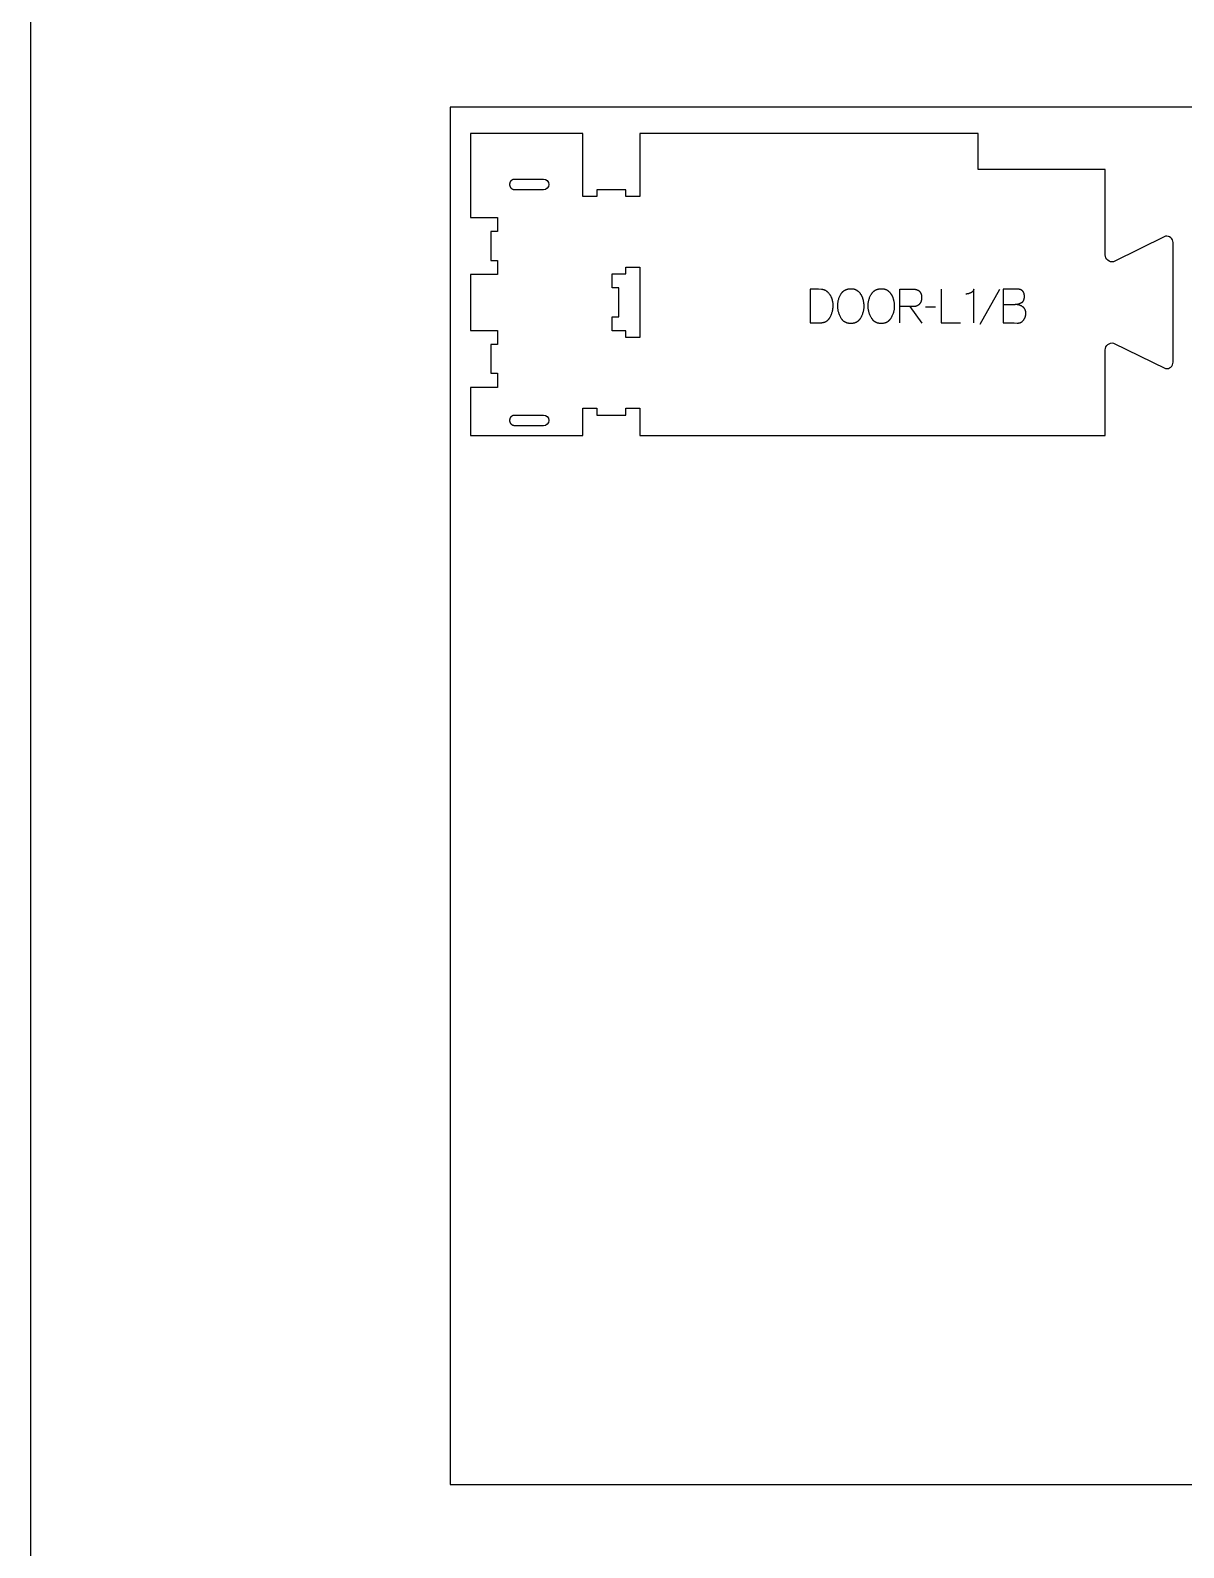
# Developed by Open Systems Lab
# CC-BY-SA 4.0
# Model space of a CAD drawing. Extents: x 0 to 4485, y 0 to 8771.
# Drawn here: x 0 to 1021, y 2387 to 3731 of the extents above; entities that cross this region are included whole.
import ezdxf

# ---------------------------------------------------------------- set-up
doc = ezdxf.new("R2010")
doc.units = 0
for name, color, linetype in [('0_SHEET_SPRUCEPLY_2440X122', 1, 'CONTINUOUS'), ('1_ANYTOOL_1MMDEEP_LABELS_S', 2, 'CONTINUOUS'), ('3_ANYTOOL_CUTTHROUGH_INSID', 4, 'CONTINUOUS'), ('4_ANYTOOL_CUTTHROUGH_OUTSI', 5, 'CONTINUOUS'), ('DONOTCUT', 7, 'CONTINUOUS')]:
    doc.layers.add(name, color=color, linetype=linetype)

msp = doc.modelspace()

# ---------------------------------------------------------------- linework, layer by layer
at = {"layer": '0_SHEET_SPRUCEPLY_2440X122'}
msp.add_lwpolyline([(371.7, 3662.6), (371.7, 2442.6), (2811.7, 2442.6), (2811.7, 3662.6)], close=True, dxfattribs=at)
at = {"layer": '1_ANYTOOL_1MMDEEP_LABELS_S', "color": 2}
for points in [[(690.2, 3501.4), (690.2, 3471.4), (698.7, 3471.4), (699.1, 3471.5), (699.5, 3471.5), (699.9, 3471.5), (700.3, 3471.5), (700.7, 3471.6), (701, 3471.7), (701.4, 3471.7), (701.8, 3471.8), (702.1, 3471.9), (702.4, 3472), (702.8, 3472.1), (703.1, 3472.2), (703.4, 3472.3), (703.6, 3472.4), (703.7, 3472.4), (703.9, 3472.5), (704, 3472.6), (704.2, 3472.7), (704.3, 3472.7), (704.5, 3472.8), (704.6, 3472.9), (704.7, 3473), (704.9, 3473.1), (705, 3473.2), (705.2, 3473.3), (705.3, 3473.4), (705.4, 3473.4), (705.5, 3473.5), (705.7, 3473.6), (705.8, 3473.7), (705.9, 3473.9), (706, 3474), (706.2, 3474.1), (706.3, 3474.2), (706.4, 3474.3), (706.5, 3474.4), (706.6, 3474.5), (706.7, 3474.7), (706.8, 3474.8), (706.9, 3474.9), (707, 3475), (707.1, 3475.2), (707.2, 3475.3), (707.3, 3475.4), (707.4, 3475.6), (707.6, 3475.9), (707.8, 3476.2), (707.9, 3476.5), (708.3, 3477.1), (708.6, 3477.7), (708.8, 3478.3), (709.1, 3479), (709.3, 3479.6), (709.5, 3480.3), (709.7, 3480.9), (709.9, 3481.6), (710.1, 3482.2), (710.2, 3482.9), (710.3, 3483.6), (710.4, 3484.3), (710.5, 3485), (710.5, 3485.6), (710.5, 3486.3), (710.6, 3487), (710.5, 3487.6), (710.5, 3488.2), (710.5, 3488.8), (710.4, 3489.4), (710.3, 3490), (710.3, 3490.3), (710.2, 3490.5), (710.1, 3490.8), (710.1, 3491.1), (710, 3491.4), (709.9, 3491.7), (709.9, 3491.9), (709.8, 3492.2), (709.7, 3492.5), (709.6, 3492.7), (709.5, 3493), (709.4, 3493.3), (709.3, 3493.5), (709.2, 3493.8), (708.9, 3494.3), (708.7, 3494.9), (708.4, 3495.4), (708.1, 3495.9), (707.9, 3496.2), (707.7, 3496.5), (707.5, 3496.8), (707.3, 3497), (707.1, 3497.3), (706.8, 3497.6), (706.6, 3497.8), (706.4, 3498.1), (706.2, 3498.3), (706, 3498.5), (705.7, 3498.7), (705.5, 3498.9), (705.3, 3499.1), (705, 3499.3), (704.8, 3499.5), (704.5, 3499.7), (704.3, 3499.8), (704, 3500), (703.8, 3500.1), (703.5, 3500.2), (703.3, 3500.4), (703, 3500.5), (702.7, 3500.6), (702.5, 3500.7), (702.2, 3500.8), (701.9, 3500.8), (701.6, 3500.9), (701.3, 3501), (701, 3501), (700.8, 3501), (700.5, 3501.1), (700.2, 3501.1), (697.7, 3501.2), (695.2, 3501.3), (692.7, 3501.3)], [(726.6, 3501.7), (727, 3501.7), (727.4, 3501.7), (727.7, 3501.7), (728.1, 3501.6), (728.2, 3501.6), (728.4, 3501.6), (728.6, 3501.5), (728.7, 3501.5), (728.9, 3501.5), (729.1, 3501.4), (729.2, 3501.4), (729.4, 3501.3), (729.6, 3501.3), (729.7, 3501.2), (729.9, 3501.2), (730, 3501.1), (730.2, 3501.1), (730.3, 3501), (730.5, 3500.9), (730.6, 3500.9), (730.8, 3500.8), (730.9, 3500.7), (731, 3500.7), (731.2, 3500.6), (731.3, 3500.5), (731.5, 3500.4), (731.6, 3500.3), (731.7, 3500.2), (732, 3500), (732.2, 3499.8), (732.5, 3499.6), (732.7, 3499.4), (733, 3499.2), (733.2, 3499), (733.4, 3498.8), (733.6, 3498.5), (733.9, 3498.3), (734.1, 3498.1), (734.3, 3497.8), (734.5, 3497.6), (734.6, 3497.3), (734.8, 3497), (735, 3496.8), (735.2, 3496.5), (735.3, 3496.2), (735.5, 3495.9), (735.7, 3495.6), (735.8, 3495.3), (735.9, 3495), (736.1, 3494.7), (736.2, 3494.4), (736.3, 3494.1), (736.5, 3493.8), (736.6, 3493.5), (736.7, 3493.1), (736.8, 3492.8), (736.9, 3492.5), (737, 3492.1), (737.1, 3491.8), (737.1, 3491.5), (737.3, 3490.8), (737.4, 3490.1), (737.5, 3489.4), (737.6, 3488.8), (737.7, 3488.1), (737.7, 3487.5), (737.8, 3486.8), (737.8, 3486.2), (737.8, 3485.6), (737.7, 3484.9), (737.7, 3484.3), (737.6, 3483.6), (737.5, 3483), (737.4, 3482.4), (737.2, 3481.7), (737.1, 3481.1), (736.9, 3480.5), (736.7, 3479.8), (736.5, 3479.2), (736.2, 3478.5), (735.9, 3477.9), (735.7, 3477.3), (735.3, 3476.6), (735, 3476), (734.8, 3475.7), (734.6, 3475.4), (734.5, 3475.1), (734.3, 3474.8), (734.1, 3474.5), (733.9, 3474.3), (733.6, 3474), (733.4, 3473.8), (733.3, 3473.6), (733.2, 3473.5), (733.1, 3473.4), (733, 3473.3), (732.8, 3473.2), (732.7, 3473.1), (732.6, 3473), (732.5, 3472.9), (732.4, 3472.8), (732.2, 3472.7), (732.1, 3472.6), (732, 3472.5), (731.8, 3472.4), (731.7, 3472.3), (731.6, 3472.2), (731.4, 3472.2), (731.3, 3472.1), (731.2, 3472), (731, 3471.9), (730.9, 3471.9), (730.7, 3471.8), (730.6, 3471.7), (730.4, 3471.7), (730.3, 3471.6), (730.2, 3471.5), (730, 3471.5), (729.8, 3471.4), (729.7, 3471.4), (729.4, 3471.3), (729.1, 3471.2), (728.7, 3471.1), (728.4, 3471.1), (728.1, 3471), (727.7, 3471), (727.4, 3470.9), (727, 3470.9), (726.7, 3470.9), (726.3, 3470.9), (725.9, 3470.9), (725.5, 3470.9), (725.2, 3470.9), (724.8, 3471), (724.4, 3471), (724.1, 3471.1), (723.7, 3471.1), (723.4, 3471.2), (723.1, 3471.3), (722.8, 3471.4), (722.6, 3471.4), (722.4, 3471.5), (722.3, 3471.6), (722.1, 3471.6), (722, 3471.7), (721.8, 3471.7), (721.7, 3471.8), (721.5, 3471.9), (721.4, 3472), (721.2, 3472), (721.1, 3472.1), (721, 3472.2), (720.8, 3472.3), (720.7, 3472.4), (720.6, 3472.4), (720.4, 3472.5), (720.3, 3472.6), (720.2, 3472.7), (720, 3472.8), (719.9, 3472.9), (719.8, 3473), (719.6, 3473.1), (719.5, 3473.2), (719.4, 3473.3), (719.3, 3473.5), (719.2, 3473.6), (719.1, 3473.7), (718.9, 3473.8), (718.8, 3473.9), (718.7, 3474.1), (718.5, 3474.3), (718.3, 3474.6), (718.1, 3474.9), (717.9, 3475.1), (717.7, 3475.4), (717.5, 3475.8), (717.3, 3476.1), (717, 3476.7), (716.7, 3477.4), (716.4, 3478), (716.1, 3478.7), (715.9, 3479.3), (715.7, 3480), (715.5, 3480.6), (715.3, 3481.3), (715.1, 3481.9), (715, 3482.6), (714.9, 3483.2), (714.8, 3483.9), (714.7, 3484.5), (714.6, 3485.2), (714.6, 3485.8), (714.6, 3486.5), (714.6, 3487.2), (714.6, 3487.9), (714.7, 3488.6), (714.8, 3489.2), (714.9, 3489.9), (715, 3490.6), (715.1, 3491.2), (715.3, 3491.9), (715.5, 3492.5), (715.7, 3493.2), (715.9, 3493.8), (716.2, 3494.4), (716.5, 3495), (716.8, 3495.7), (717.1, 3496.3), (717.5, 3496.9), (717.7, 3497.2), (717.8, 3497.5), (718, 3497.7), (718.3, 3498), (718.5, 3498.3), (718.7, 3498.5), (718.9, 3498.8), (719.1, 3499), (719.2, 3499.1), (719.4, 3499.2), (719.5, 3499.3), (719.6, 3499.4), (719.7, 3499.5), (719.9, 3499.6), (720, 3499.7), (720.1, 3499.8), (720.2, 3499.9), (720.4, 3500), (720.5, 3500.1), (720.7, 3500.2), (720.8, 3500.3), (720.9, 3500.3), (721.1, 3500.4), (721.2, 3500.5), (721.4, 3500.6), (721.5, 3500.6), (721.8, 3500.8), (722.1, 3500.9), (722.4, 3501), (722.7, 3501.1), (723, 3501.2), (723.4, 3501.3), (723.7, 3501.4), (724, 3501.5), (724.4, 3501.5), (724.8, 3501.6), (725.1, 3501.6), (725.5, 3501.7), (725.9, 3501.7), (726.2, 3501.7)], [(753.6, 3501.7), (754, 3501.7), (754.3, 3501.7), (754.7, 3501.7), (755, 3501.6), (755.2, 3501.6), (755.4, 3501.6), (755.5, 3501.5), (755.7, 3501.5), (755.9, 3501.5), (756, 3501.4), (756.2, 3501.4), (756.4, 3501.3), (756.5, 3501.3), (756.7, 3501.2), (756.8, 3501.2), (757, 3501.1), (757.1, 3501.1), (757.3, 3501), (757.4, 3500.9), (757.6, 3500.9), (757.7, 3500.8), (757.9, 3500.7), (758, 3500.7), (758.1, 3500.6), (758.3, 3500.5), (758.4, 3500.4), (758.6, 3500.3), (758.7, 3500.2), (758.9, 3500), (759.2, 3499.8), (759.4, 3499.6), (759.7, 3499.4), (759.9, 3499.2), (760.2, 3499), (760.4, 3498.8), (760.6, 3498.5), (760.8, 3498.3), (761, 3498.1), (761.2, 3497.8), (761.4, 3497.6), (761.6, 3497.3), (761.8, 3497), (762, 3496.8), (762.1, 3496.5), (762.3, 3496.2), (762.5, 3495.9), (762.6, 3495.6), (762.8, 3495.3), (762.9, 3495), (763, 3494.7), (763.2, 3494.4), (763.3, 3494.1), (763.4, 3493.8), (763.5, 3493.5), (763.6, 3493.1), (763.7, 3492.8), (763.8, 3492.5), (763.9, 3492.1), (764, 3491.8), (764.1, 3491.5), (764.2, 3490.8), (764.4, 3490.1), (764.5, 3489.4), (764.6, 3488.8), (764.6, 3488.1), (764.7, 3487.5), (764.7, 3486.8), (764.7, 3486.2), (764.7, 3485.6), (764.7, 3484.9), (764.6, 3484.3), (764.6, 3483.6), (764.5, 3483), (764.3, 3482.4), (764.2, 3481.7), (764, 3481.1), (763.9, 3480.5), (763.6, 3479.8), (763.4, 3479.2), (763.2, 3478.5), (762.9, 3477.9), (762.6, 3477.3), (762.3, 3476.6), (762, 3476), (761.8, 3475.7), (761.6, 3475.4), (761.4, 3475.1), (761.2, 3474.8), (761, 3474.5), (760.8, 3474.3), (760.6, 3474), (760.4, 3473.8), (760.3, 3473.6), (760.2, 3473.5), (760, 3473.4), (759.9, 3473.3), (759.8, 3473.2), (759.7, 3473.1), (759.6, 3473), (759.4, 3472.9), (759.3, 3472.8), (759.2, 3472.7), (759.1, 3472.6), (758.9, 3472.5), (758.8, 3472.4), (758.7, 3472.3), (758.5, 3472.2), (758.4, 3472.2), (758.3, 3472.1), (758.1, 3472), (758, 3471.9), (757.8, 3471.9), (757.7, 3471.8), (757.6, 3471.7), (757.4, 3471.7), (757.3, 3471.6), (757.1, 3471.5), (757, 3471.5), (756.8, 3471.4), (756.7, 3471.4), (756.3, 3471.3), (756, 3471.2), (755.7, 3471.1), (755.4, 3471.1), (755, 3471), (754.7, 3471), (754.3, 3470.9), (754, 3470.9), (753.6, 3470.9), (753.2, 3470.9), (752.9, 3470.9), (752.5, 3470.9), (752.1, 3470.9), (751.7, 3471), (751.4, 3471), (751, 3471.1), (750.7, 3471.1), (750.4, 3471.2), (750, 3471.3), (749.7, 3471.4), (749.6, 3471.4), (749.4, 3471.5), (749.2, 3471.6), (749.1, 3471.6), (748.9, 3471.7), (748.8, 3471.7), (748.6, 3471.8), (748.5, 3471.9), (748.3, 3472), (748.2, 3472), (748.1, 3472.1), (747.9, 3472.2), (747.8, 3472.3), (747.6, 3472.4), (747.5, 3472.4), (747.4, 3472.5), (747.2, 3472.6), (747.1, 3472.7), (747, 3472.8), (746.9, 3472.9), (746.7, 3473), (746.6, 3473.1), (746.5, 3473.2), (746.4, 3473.3), (746.2, 3473.5), (746.1, 3473.6), (746, 3473.7), (745.9, 3473.8), (745.8, 3473.9), (745.7, 3474.1), (745.5, 3474.3), (745.3, 3474.6), (745, 3474.9), (744.9, 3475.1), (744.7, 3475.4), (744.5, 3475.8), (744.3, 3476.1), (744, 3476.7), (743.7, 3477.4), (743.4, 3478), (743.1, 3478.7), (742.8, 3479.3), (742.6, 3480), (742.4, 3480.6), (742.2, 3481.3), (742.1, 3481.9), (741.9, 3482.6), (741.8, 3483.2), (741.7, 3483.9), (741.6, 3484.5), (741.6, 3485.2), (741.6, 3485.8), (741.5, 3486.5), (741.6, 3487.2), (741.6, 3487.9), (741.6, 3488.6), (741.7, 3489.2), (741.8, 3489.9), (741.9, 3490.6), (742.1, 3491.2), (742.3, 3491.9), (742.5, 3492.5), (742.7, 3493.2), (742.9, 3493.8), (743.2, 3494.4), (743.4, 3495), (743.8, 3495.7), (744.1, 3496.3), (744.4, 3496.9), (744.6, 3497.2), (744.8, 3497.5), (745, 3497.7), (745.2, 3498), (745.4, 3498.3), (745.6, 3498.5), (745.9, 3498.8), (746.1, 3499), (746.2, 3499.1), (746.3, 3499.2), (746.4, 3499.3), (746.6, 3499.4), (746.7, 3499.5), (746.8, 3499.6), (746.9, 3499.7), (747.1, 3499.8), (747.2, 3499.9), (747.3, 3500), (747.5, 3500.1), (747.6, 3500.2), (747.7, 3500.3), (747.9, 3500.3), (748, 3500.4), (748.2, 3500.5), (748.3, 3500.6), (748.5, 3500.6), (748.8, 3500.8), (749.1, 3500.9), (749.4, 3501), (749.7, 3501.1), (750, 3501.2), (750.3, 3501.3), (750.7, 3501.4), (751, 3501.5), (751.4, 3501.5), (751.7, 3501.6), (752.1, 3501.6), (752.4, 3501.7), (752.8, 3501.7), (753.2, 3501.7)]]:
    msp.add_lwpolyline(points, close=True, dxfattribs=at)
for points in [[(769.6, 3471.4), (769.6, 3501.4), (781, 3501.4), (781.5, 3501.4), (781.9, 3501.3), (782.2, 3501.3), (782.4, 3501.3), (782.6, 3501.3), (782.8, 3501.2), (783.1, 3501.2), (783.3, 3501.2), (783.5, 3501.1), (783.7, 3501.1), (783.9, 3501), (784.1, 3501), (784.3, 3500.9), (784.5, 3500.9), (784.6, 3500.8), (784.8, 3500.7), (785, 3500.7), (785.2, 3500.6), (785.3, 3500.5), (785.5, 3500.4), (785.7, 3500.3), (785.8, 3500.3), (786, 3500.2), (786.1, 3500.1), (786.3, 3500), (786.4, 3499.9), (786.6, 3499.8), (786.7, 3499.6), (786.8, 3499.5), (786.9, 3499.4), (787.1, 3499.3), (787.2, 3499.1), (787.3, 3499), (787.4, 3498.9), (787.5, 3498.7), (787.6, 3498.6), (787.7, 3498.4), (787.8, 3498.3), (787.9, 3498.1), (788, 3498), (788.1, 3497.8), (788.2, 3497.7), (788.2, 3497.5), (788.3, 3497.3), (788.4, 3497.1), (788.4, 3497), (788.5, 3496.8), (788.6, 3496.6), (788.6, 3496.4), (788.7, 3496.2), (788.7, 3496), (788.7, 3495.8), (788.8, 3495.6), (788.8, 3495.4), (788.8, 3495.1), (788.9, 3494.9), (788.9, 3494.7), (788.9, 3494.5), (788.9, 3494), (788.9, 3493.5), (788.9, 3493.3), (788.9, 3493.2), (788.9, 3493), (788.9, 3492.8), (788.9, 3492.6), (788.9, 3492.5), (788.9, 3492.3), (788.8, 3492.1), (788.8, 3492), (788.8, 3491.8), (788.7, 3491.6), (788.7, 3491.5), (788.6, 3491.3), (788.6, 3491.1), (788.5, 3491), (788.5, 3490.8), (788.4, 3490.6), (788.4, 3490.5), (788.3, 3490.3), (788.2, 3490.2), (788.2, 3490), (788.1, 3489.9), (788, 3489.7), (787.9, 3489.5), (787.9, 3489.4), (787.8, 3489.2), (787.7, 3489.1), (787.6, 3488.9), (787.5, 3488.8), (787.4, 3488.6), (787.3, 3488.5), (787.2, 3488.3), (787, 3488.2), (786.9, 3488), (786.8, 3487.9), (786.7, 3487.8), (786.6, 3487.7), (786.5, 3487.5), (786.3, 3487.4), (786.2, 3487.3), (786.1, 3487.2), (785.9, 3487.1), (785.8, 3487), (785.7, 3486.9), (785.5, 3486.8), (785.4, 3486.7), (785.2, 3486.6), (785.1, 3486.5), (784.9, 3486.5), (784.8, 3486.4), (784.6, 3486.3), (784.5, 3486.3), (784.3, 3486.2), (784.1, 3486.2), (784, 3486.1), (783.8, 3486.1), (783.6, 3486), (783.5, 3486), (783.3, 3486), (783.1, 3485.9), (782.9, 3485.9), (782.8, 3485.9), (782.6, 3485.9), (780.6, 3485.8), (778.6, 3485.8), (769.7, 3485.8)], [(806.2, 3501.4), (806.2, 3471.4), (823.3, 3471.4)], [(835, 3471.4), (835, 3501.4), (835, 3501.3), (835, 3501.1), (834.9, 3501), (834.9, 3500.8), (834.9, 3500.7), (834.8, 3500.5), (834.8, 3500.4), (834.7, 3500.3), (834.7, 3500.1), (834.6, 3500), (834.6, 3500), (834.6, 3499.9), (834.5, 3499.8), (834.5, 3499.8), (834.5, 3499.7), (834.4, 3499.7), (834.4, 3499.6), (834.4, 3499.6), (834.3, 3499.5), (834.3, 3499.4), (834.2, 3499.4), (834.2, 3499.3), (834.2, 3499.3), (834.1, 3499.2), (834.1, 3499.2), (834, 3499.1), (834, 3499.1), (833.9, 3499), (833.9, 3499), (833.8, 3498.9), (833.8, 3498.9), (833.7, 3498.8), (833.6, 3498.7), (833.5, 3498.7), (833.4, 3498.6), (833.3, 3498.5), (833.2, 3498.4), (833.1, 3498.3), (832.9, 3498.3), (832.8, 3498.2), (832.7, 3498.1), (832.5, 3498.1), (832.4, 3498), (832.1, 3497.9), (831.8, 3497.8), (831.5, 3497.7), (831.3, 3497.6), (831, 3497.5), (830.7, 3497.4), (830.4, 3497.3), (830.1, 3497.3), (829.9, 3497.2), (829.6, 3497.2), (829.3, 3497.1), (829.1, 3497.1), (828.8, 3497.1), (828.5, 3497), (828.3, 3497), (828, 3497)], [(857.7, 3500.9), (840.5, 3470.1)], [(861.2, 3501.4), (861.2, 3471.4), (870.8, 3471.4), (873.4, 3471.3), (873.6, 3471.3), (873.8, 3471.3), (874, 3471.3), (874.3, 3471.3), (874.5, 3471.3), (874.7, 3471.3), (874.9, 3471.4), (875.1, 3471.4), (875.3, 3471.4), (875.5, 3471.5), (875.7, 3471.5), (875.9, 3471.6), (876.1, 3471.6), (876.3, 3471.7), (876.5, 3471.8), (876.7, 3471.9), (876.8, 3471.9), (877, 3472), (877.2, 3472.1), (877.3, 3472.2), (877.5, 3472.3), (877.7, 3472.4), (877.8, 3472.6), (878, 3472.7), (878.1, 3472.8), (878.3, 3472.9), (878.4, 3473.1), (878.6, 3473.2), (878.7, 3473.4), (878.9, 3473.5), (879, 3473.7), (879.1, 3473.9), (879.3, 3474), (879.4, 3474.2), (879.5, 3474.4), (879.6, 3474.6), (879.7, 3474.7), (879.8, 3474.9), (879.9, 3475.1), (880, 3475.3), (880.1, 3475.4), (880.2, 3475.6), (880.3, 3475.8), (880.4, 3476), (880.5, 3476.2), (880.6, 3476.4), (880.6, 3476.5), (880.7, 3476.7), (880.8, 3476.9), (880.8, 3477.1), (880.9, 3477.3), (880.9, 3477.5), (881, 3477.7), (881, 3477.9), (881, 3478.1), (881.1, 3478.3), (881.1, 3478.5), (881.1, 3478.7), (881.2, 3478.9), (881.2, 3479.1), (881.2, 3479.3), (881.2, 3479.5), (881.2, 3479.7), (881.2, 3479.9), (881.2, 3480.1), (881.2, 3480.4), (881.2, 3480.6), (881.2, 3480.9), (881.1, 3481.1), (881.1, 3481.3), (881.1, 3481.6), (881, 3481.8), (881, 3482), (880.9, 3482.2), (880.9, 3482.4), (880.8, 3482.6), (880.7, 3482.8), (880.7, 3483), (880.6, 3483.2), (880.5, 3483.4), (880.4, 3483.5), (880.4, 3483.6), (880.3, 3483.7), (880.3, 3483.7), (880.2, 3483.8), (880.2, 3483.9), (880.1, 3484), (880.1, 3484.1), (880, 3484.2), (880, 3484.2), (879.9, 3484.3), (879.8, 3484.4), (879.8, 3484.5), (879.7, 3484.6), (879.6, 3484.6), (879.6, 3484.7), (879.5, 3484.8), (879.4, 3484.9), (879.4, 3484.9), (879.3, 3485), (879.2, 3485.1), (879.1, 3485.1), (879, 3485.3), (878.8, 3485.4), (878.6, 3485.5), (878.5, 3485.6), (878.3, 3485.7), (877.9, 3486), (877.6, 3486.2), (877.2, 3486.4), (876.8, 3486.5), (876.4, 3486.7), (876, 3486.9), (875.6, 3487), (875.2, 3487.1), (874.8, 3487.3), (874.4, 3487.4), (873.9, 3487.5), (873.5, 3487.6), (873.1, 3487.7), (872.6, 3487.7), (872.2, 3487.8), (871.7, 3487.8)], [(861.2, 3487.7), (871.7, 3487.8), (872.1, 3487.9), (872.5, 3487.9), (872.9, 3487.9), (873.3, 3488), (873.6, 3488.1), (874, 3488.1), (874.4, 3488.2), (874.7, 3488.3), (875.1, 3488.4), (875.4, 3488.5), (875.8, 3488.7), (876.1, 3488.8), (876.5, 3488.9), (876.8, 3489.1), (877.1, 3489.2), (877.4, 3489.4), (877.5, 3489.4), (877.6, 3489.5), (877.6, 3489.5), (877.7, 3489.6), (877.8, 3489.6), (877.9, 3489.7), (877.9, 3489.7), (878, 3489.8), (878.1, 3489.8), (878.1, 3489.9), (878.2, 3489.9), (878.3, 3490), (878.3, 3490), (878.4, 3490.1), (878.5, 3490.2), (878.5, 3490.2), (878.6, 3490.3), (878.6, 3490.4), (878.7, 3490.4), (878.7, 3490.5), (878.8, 3490.6), (878.8, 3490.6), (878.9, 3490.7), (878.9, 3490.8), (879, 3490.9), (879, 3490.9), (879.1, 3491), (879.1, 3491.1), (879.2, 3491.2), (879.2, 3491.3), (879.3, 3491.4), (879.3, 3491.4), (879.3, 3491.5), (879.4, 3491.6), (879.4, 3491.8), (879.5, 3492), (879.6, 3492.2), (879.6, 3492.4), (879.7, 3492.6), (879.7, 3492.8), (879.8, 3493), (879.8, 3493.2), (879.8, 3493.4), (879.9, 3493.7), (879.9, 3493.9), (879.9, 3494.1), (879.9, 3494.4), (879.9, 3494.6), (879.9, 3494.9), (879.9, 3495.3), (879.9, 3495.5), (879.9, 3495.7), (879.9, 3495.9), (879.9, 3496), (879.8, 3496.2), (879.8, 3496.4), (879.8, 3496.6), (879.8, 3496.8), (879.7, 3496.9), (879.7, 3497.1), (879.6, 3497.3), (879.6, 3497.4), (879.6, 3497.6), (879.5, 3497.7), (879.5, 3497.9), (879.4, 3498), (879.3, 3498.2), (879.3, 3498.3), (879.2, 3498.4), (879.1, 3498.6), (879.1, 3498.7), (879, 3498.8), (878.9, 3499), (878.8, 3499.1), (878.7, 3499.2), (878.6, 3499.3), (878.6, 3499.4), (878.5, 3499.5), (878.4, 3499.6), (878.3, 3499.7), (878.1, 3499.8), (878, 3499.9), (877.9, 3500), (877.8, 3500.1), (877.7, 3500.2), (877.6, 3500.3), (877.4, 3500.4), (877.3, 3500.5), (877.2, 3500.5), (877, 3500.6), (876.9, 3500.7), (876.8, 3500.7), (876.6, 3500.8), (876.5, 3500.9), (876.3, 3500.9), (876.2, 3501), (876, 3501), (875.8, 3501.1), (875.7, 3501.1), (875.5, 3501.1), (875.3, 3501.2), (875.2, 3501.2), (875, 3501.2), (874.8, 3501.3), (874.6, 3501.3), (874.4, 3501.3), (874.2, 3501.3), (874, 3501.3), (873.7, 3501.4), (873.2, 3501.4), (861.2, 3501.4)], [(778.6, 3485.8), (789.1, 3471.3)], [(801.1, 3485.2), (792.3, 3485.2)]]:
    msp.add_lwpolyline(points, dxfattribs=at)
at = {"layer": '3_ANYTOOL_CUTTHROUGH_INSID', "color": 4}
for points in [[(454.2, 3598.8, -1), (454.2, 3589.3), (428.5, 3589.3), (428.4, 3589.3), (428.3, 3589.3), (428.2, 3589.3), (428.1, 3589.3), (428, 3589.3), (427.9, 3589.4), (427.8, 3589.4), (427.7, 3589.4), (427.6, 3589.4), (427.5, 3589.4), (427.4, 3589.5), (427.3, 3589.5), (427.2, 3589.5), (427.1, 3589.6), (427, 3589.6), (426.9, 3589.7), (426.9, 3589.7), (426.8, 3589.8), (426.7, 3589.8), (426.6, 3589.9), (426.5, 3589.9), (426.4, 3590), (426.3, 3590.1), (426.2, 3590.1), (426.1, 3590.2), (426.1, 3590.3), (426, 3590.3), (425.9, 3590.4), (425.8, 3590.5), (425.7, 3590.6), (425.7, 3590.7), (425.6, 3590.7), (425.5, 3590.8), (425.5, 3590.9), (425.4, 3591), (425.3, 3591.1), (425.3, 3591.2), (425.2, 3591.3), (425.2, 3591.4), (425.1, 3591.5), (425, 3591.6), (425, 3591.7), (424.9, 3591.8), (424.9, 3591.9), (424.9, 3592), (424.8, 3592.1), (424.8, 3592.2), (424.7, 3592.3), (424.7, 3592.4), (424.7, 3592.6), (424.7, 3592.7), (424.6, 3592.8), (424.6, 3592.9), (424.6, 3593), (424.6, 3593.1), (424.5, 3593.2), (424.5, 3593.3), (424.5, 3593.4), (424.5, 3593.5), (424.5, 3593.6), (424.5, 3593.7), (424.5, 3593.8), (424.5, 3594), (424.5, 3594.1), (424.5, 3594.2), (424.5, 3594.3), (424.5, 3594.4), (424.5, 3594.5), (424.5, 3594.6), (424.5, 3594.7), (424.5, 3594.8), (424.5, 3594.9), (424.6, 3595), (424.6, 3595.1), (424.6, 3595.2), (424.6, 3595.3), (424.7, 3595.5), (424.7, 3595.6), (424.7, 3595.7), (424.7, 3595.8), (424.8, 3595.9), (424.8, 3596), (424.9, 3596.1), (424.9, 3596.2), (424.9, 3596.3), (425, 3596.4), (425, 3596.5), (425.1, 3596.6), (425.2, 3596.7), (425.2, 3596.8), (425.3, 3596.9), (425.3, 3597), (425.4, 3597.1), (425.5, 3597.2), (425.5, 3597.3), (425.6, 3597.4), (425.7, 3597.5), (425.7, 3597.5), (425.8, 3597.6), (425.9, 3597.7), (426, 3597.8), (426.1, 3597.9), (426.1, 3597.9), (426.2, 3598), (426.3, 3598.1), (426.4, 3598.1), (426.5, 3598.2), (426.6, 3598.2), (426.7, 3598.3), (426.8, 3598.4), (426.9, 3598.4), (426.9, 3598.5), (427, 3598.5), (427.1, 3598.5), (427.2, 3598.6), (427.3, 3598.6), (427.4, 3598.6), (427.5, 3598.7), (427.6, 3598.7), (427.7, 3598.7), (427.8, 3598.7), (427.9, 3598.8), (428, 3598.8), (428.1, 3598.8), (428.2, 3598.8), (428.3, 3598.8), (428.4, 3598.8), (428.5, 3598.8)], [(454.2, 3380.3), (428.5, 3380.3), (428.4, 3380.3), (428.3, 3380.3), (428.2, 3380.3), (428.1, 3380.3), (428, 3380.3), (427.9, 3380.4), (427.8, 3380.4), (427.7, 3380.4), (427.6, 3380.4), (427.5, 3380.4), (427.4, 3380.5), (427.3, 3380.5), (427.2, 3380.5), (427.1, 3380.6), (427, 3380.6), (426.9, 3380.7), (426.9, 3380.7), (426.8, 3380.8), (426.7, 3380.8), (426.6, 3380.9), (426.5, 3380.9), (426.4, 3381), (426.3, 3381.1), (426.2, 3381.1), (426.1, 3381.2), (426.1, 3381.3), (426, 3381.3), (425.9, 3381.4), (425.8, 3381.5), (425.7, 3381.6), (425.7, 3381.7), (425.6, 3381.7), (425.5, 3381.8), (425.5, 3381.9), (425.4, 3382), (425.3, 3382.1), (425.3, 3382.2), (425.2, 3382.3), (425.2, 3382.4), (425.1, 3382.5), (425, 3382.6), (425, 3382.7), (424.9, 3382.8), (424.9, 3382.9), (424.9, 3383), (424.8, 3383.1), (424.8, 3383.2), (424.7, 3383.3), (424.7, 3383.4), (424.7, 3383.6), (424.7, 3383.7), (424.6, 3383.8), (424.6, 3383.9), (424.6, 3384), (424.6, 3384.1), (424.5, 3384.2), (424.5, 3384.3), (424.5, 3384.4), (424.5, 3384.5), (424.5, 3384.6), (424.5, 3384.7), (424.5, 3384.8), (424.5, 3385), (424.5, 3385.1), (424.5, 3385.2), (424.5, 3385.3), (424.5, 3385.4), (424.5, 3385.5), (424.5, 3385.6), (424.5, 3385.7), (424.5, 3385.8), (424.5, 3385.9), (424.6, 3386), (424.6, 3386.1), (424.6, 3386.2), (424.6, 3386.3), (424.7, 3386.5), (424.7, 3386.6), (424.7, 3386.7), (424.7, 3386.8), (424.8, 3386.9), (424.8, 3387), (424.9, 3387.1), (424.9, 3387.2), (424.9, 3387.3), (425, 3387.4), (425, 3387.5), (425.1, 3387.6), (425.2, 3387.7), (425.2, 3387.8), (425.3, 3387.9), (425.3, 3388), (425.4, 3388.1), (425.5, 3388.2), (425.5, 3388.3), (425.6, 3388.4), (425.7, 3388.5), (425.7, 3388.5), (425.8, 3388.6), (425.9, 3388.7), (426, 3388.8), (426.1, 3388.9), (426.1, 3388.9), (426.2, 3389), (426.3, 3389.1), (426.4, 3389.1), (426.5, 3389.2), (426.6, 3389.2), (426.7, 3389.3), (426.8, 3389.4), (426.9, 3389.4), (426.9, 3389.5), (427, 3389.5), (427.1, 3389.5), (427.2, 3389.6), (427.3, 3389.6), (427.4, 3389.6), (427.5, 3389.7), (427.6, 3389.7), (427.7, 3389.7), (427.8, 3389.7), (427.9, 3389.8), (428, 3389.8), (428.1, 3389.8), (428.2, 3389.8), (428.3, 3389.8), (428.4, 3389.8), (428.5, 3389.8), (454.2, 3389.8, -1)]]:
    msp.add_lwpolyline(points, format="xyb", close=True, dxfattribs=at)
msp.add_lwpolyline([(539.2, 3458.4), (527, 3458.4), (527, 3464.4), (515, 3464.4), (515, 3476.9), (521, 3476.9), (521, 3502.4), (515, 3502.4), (515, 3514.9), (527, 3514.9), (527, 3520.9), (539.5, 3520.9), (539.5, 3458.4)], close=True, dxfattribs=at)
at = {"layer": '4_ANYTOOL_CUTTHROUGH_OUTSI', "color": 5}
msp.add_lwpolyline([(539.5, 3395.6), (539.5, 3371.8), (951.5, 3371.8), (951.5, 3447.5), (951.5, 3447.5, -0.463455), (958.8, 3453.6), (958.8, 3453.6), (958.8, 3453.6), (1004.8, 3431), (1004.8, 3431, 0.218803), (1009.5, 3432.3, 0.220464), (1011.5, 3436.6), (1011.5, 3542.5, 0.220464), (1009.5, 3546.9, 0.218803), (1004.8, 3548.2), (958.8, 3525.5), (958.8, 3525.5), (958.8, 3525.5), (958.8, 3525.5, -0.463455), (951.5, 3531.6), (951.5, 3607.3), (839, 3607.3), (839, 3607.6), (839, 3639.3), (539.5, 3639.3), (539.5, 3583.3), (527, 3583.3), (527, 3589.3), (501.5, 3589.3), (501.5, 3583.3), (489, 3583.3), (489, 3583.6), (489, 3639.3), (389.5, 3639.3), (389.5, 3564.8), (413.5, 3564.8), (413.5, 3552.3), (407.5, 3552.3), (407.5, 3526.8), (413.5, 3526.8), (413.5, 3514.3), (389.5, 3514.3), (389.5, 3464.8), (413.5, 3464.8), (413.5, 3452.3), (407.5, 3452.3), (407.5, 3426.8), (413.5, 3426.8), (413.5, 3414.3), (389.5, 3414.3), (389.5, 3371.8), (489, 3371.8), (489, 3395.6), (489, 3395.8), (501.5, 3395.8), (501.5, 3389.8), (527, 3389.8), (527, 3395.8), (539.5, 3395.8), (539.5, 3395.6)], format="xyb", close=True, dxfattribs=at)
at = {"layer": 'DONOTCUT'}
msp.add_lwpolyline([(0, 0), (3183.4, 0), (3183.4, 5593.4), (0, 5593.4)], close=True, dxfattribs=at)

doc.saveas('drawing.dxf')
